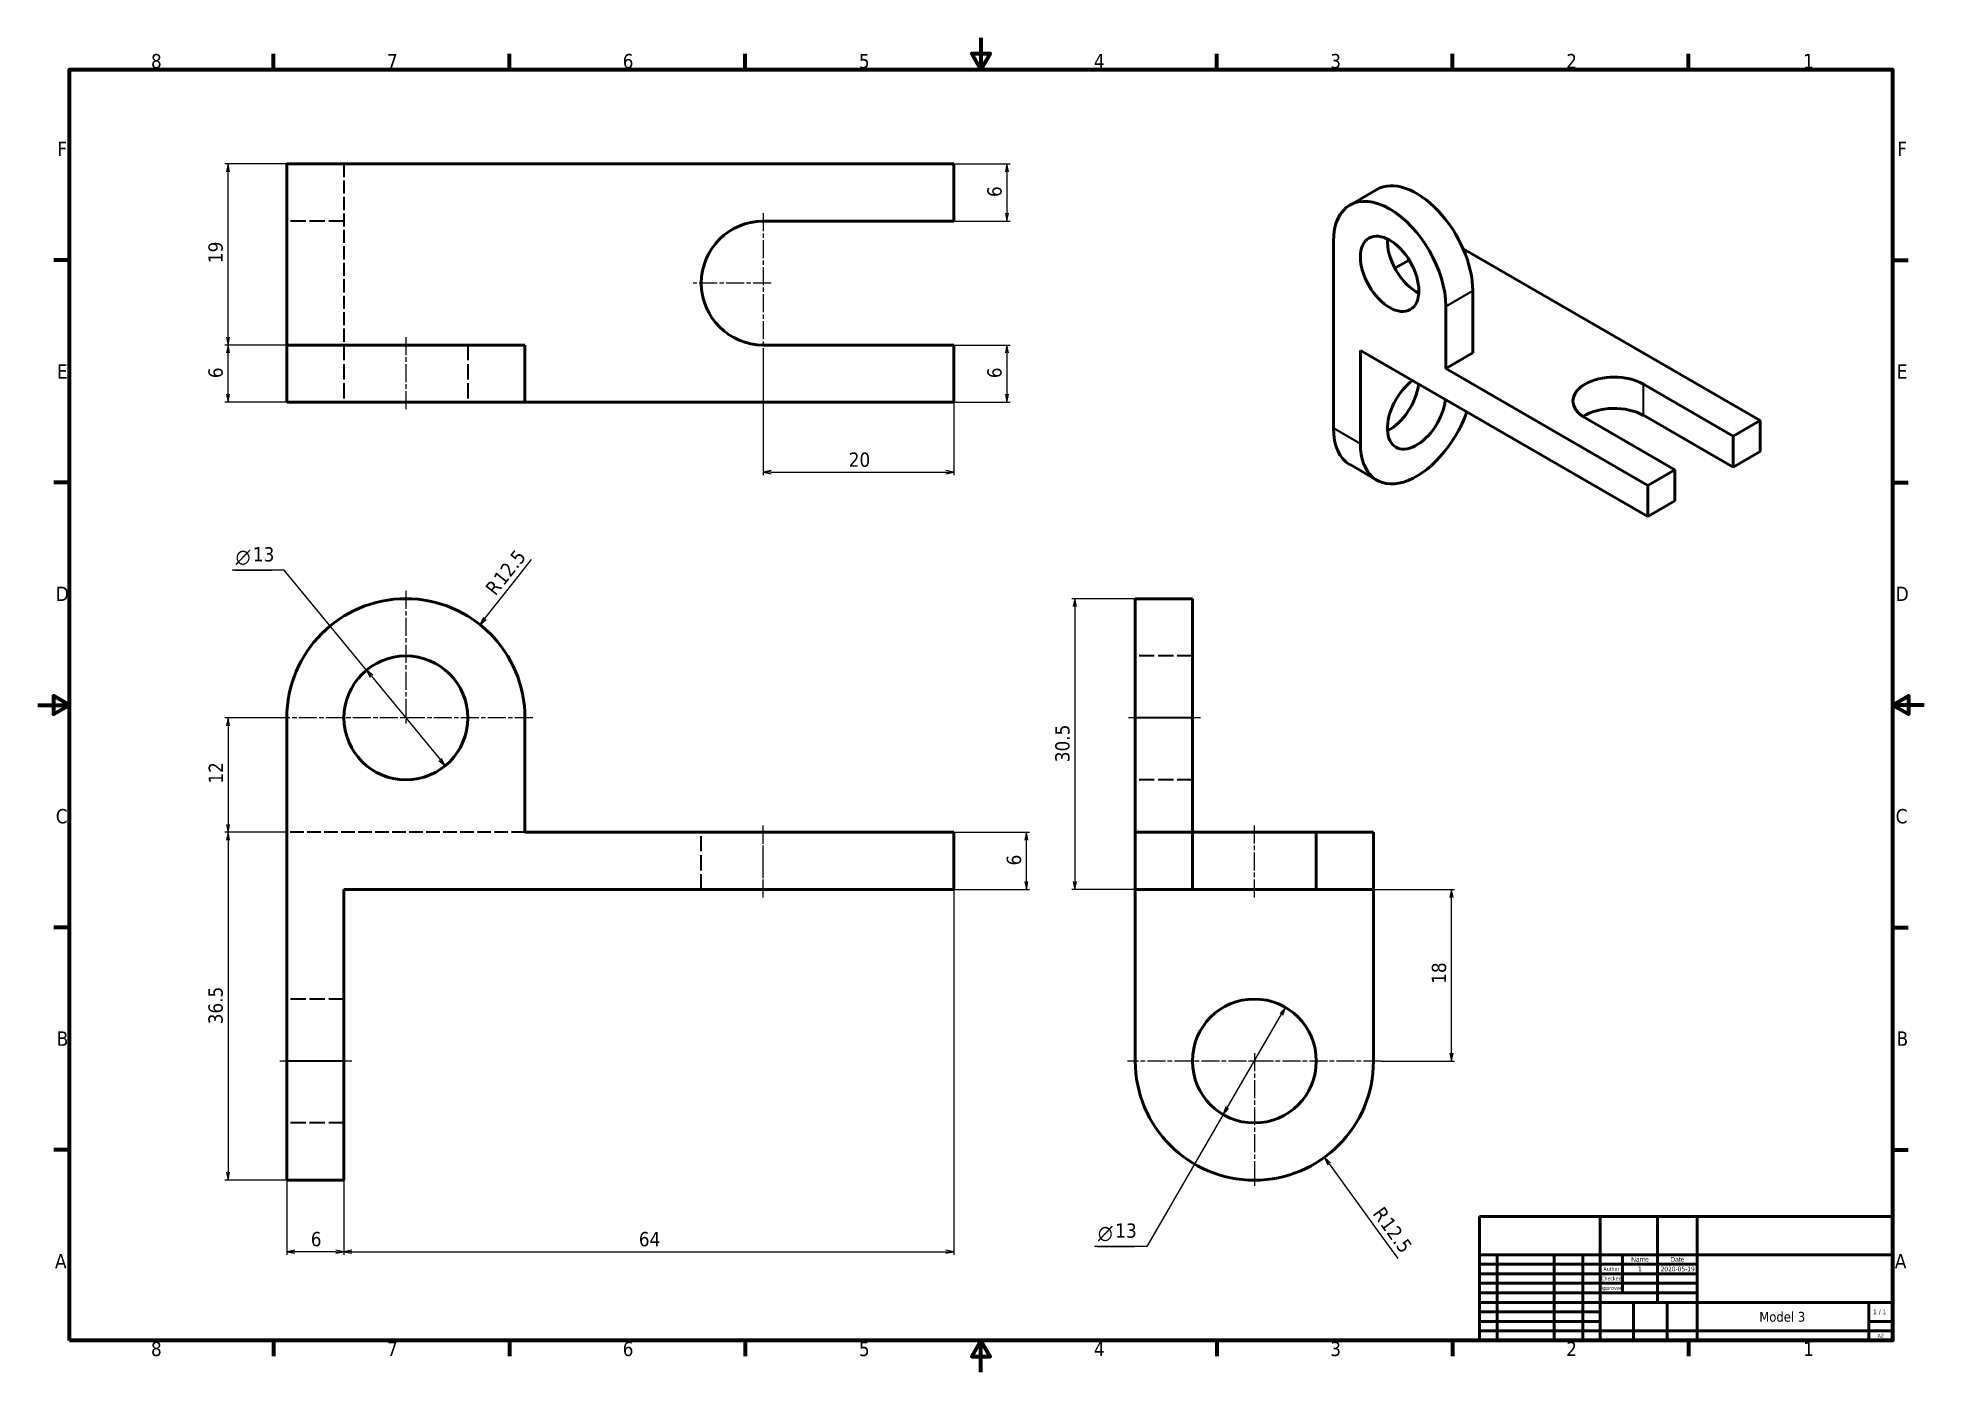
# Model space of a CAD drawing. Header units: millimetres. Extents: x 0 to 198, y 0 to 140.
import ezdxf
from ezdxf.enums import TextEntityAlignment as Align

# ---------------------------------------------------------------- set-up
doc = ezdxf.new("R2010")
doc.units = ezdxf.units.MM
doc.header["$LTSCALE"] = 0.333333
doc.linetypes.add('CHAIN', pattern=[0.3543, 0.2362, -0.0295, 0.0591, -0.0295])
doc.linetypes.add('DASHED', pattern=[0.2068, 0.1655, -0.0413])
for name, color, linetype, lineweight in [('Border (ISO)', 7, 'Continuous', 70), ('Center Mark (ISO)', 7, 'Continuous', 25), ('Centerline (ISO)', 7, 'Continuous', 25), ('Dimension (ISO)', 7, 'Continuous', 25), ('Hidden (ISO)', 7, 'DASHED', 35), ('Hidden Narrow (ISO)', 7, 'DASHED', 25), ('Title (ISO)', 7, 'Continuous', 50), ('Visible (ISO)', 7, 'Continuous', 50), ('Visible Narrow (ISO)', 7, 'Continuous', 35)]:
    doc.layers.add(name, color=color, linetype=linetype, lineweight=lineweight)
doc.styles.add('Note Text (JIS)', font='tahoma.ttf')
doc.styles.add('Text Style12', font='AIGDT___.TTF')
doc.styles.add('Text Style38', font='tahoma.ttf')
doc.styles.add('Text Style39', font='tahoma.ttf')
doc.styles.add('Text Style41', font='tahoma.ttf')

# ---------------------------------------------------------------- blocks, each defined once
blk = doc.blocks.new('Borders Default Border')
at = {"layer": 'Border (ISO)'}
for p, q in [((74.25, 410), (74.25, 414.9)), ((148.5, 410), (148.5, 414.9)), ((222.75, 410), (222.75, 414.9)), ((371.25, 410), (371.25, 414.9)), ((445.5, 410), (445.5, 414.9)), ((519.75, 410), (519.75, 414.9)), ((10, 350), (5.1, 350)), ((584, 350), (588.9, 350)), ((10, 280), (5.1, 280)), ((584, 280), (588.9, 280)), ((10, 140), (5.1, 140)), ((584, 140), (588.9, 140)), ((10, 70), (5.1, 70)), ((584, 70), (588.9, 70)), ((74.25, 10), (74.25, 5.1)), ((148.5, 10), (148.5, 5.1)), ((222.75, 10), (222.75, 5.1)), ((371.25, 10), (371.25, 5.1)), ((445.5, 10), (445.5, 5.1)), ((519.75, 10), (519.75, 5.1))]:
    blk.add_line(p, q, dxfattribs=at)
at = {"layer": 'Border (ISO)', "flags": 128}
for points in [[(297, 420), (297, 410), (294.11, 415), (299.89, 415), (297, 410)], [(10, 10), (10, 410), (584, 410), (584, 10), (10, 10)], [(0, 210), (10, 210), (5, 212.89), (5, 207.11), (10, 210)], [(594, 210), (584, 210), (589, 212.89), (589, 207.11), (584, 210)], [(297, 0), (297, 10), (294.11, 5), (299.89, 5), (297, 10)]]:
    blk.add_lwpolyline(points, dxfattribs=at)
at = {"layer": 'Border (ISO)', "char_height": 4.5, "attachment_point": 7, "style": 'Note Text (JIS)'}
for s, insert in [('8', (35.66, 410.3)), ('7', (109.98, 410.4)), ('6', (184.19, 410.31)), ('5', (258.56, 410.31)), ('4', (332.56, 410.4)), ('3', (406.97, 410.31)), ('2', (481.26, 410.4)), ('1', (555.86, 410.4)), ('F', (6.19, 382.75)), ('F', (585.49, 382.75)), ('E', (6.06, 312.75)), ('E', (585.36, 312.75)), ('D', (5.7, 242.75)), ('D', (585, 242.75)), ('C', (5.69, 172.67)), ('C', (584.99, 172.67)), ('B', (5.98, 102.75)), ('B', (585.28, 102.75)), ('A', (5.44, 32.75)), ('A', (584.74, 32.75)), ('8', (35.66, 5)), ('7', (109.98, 5.1)), ('6', (184.19, 5.01)), ('5', (258.56, 5.01)), ('4', (332.56, 5.1)), ('3', (406.97, 5.01)), ('2', (481.26, 5.1)), ('1', (555.86, 5.1))]:
    blk.add_mtext(s, dxfattribs=dict(at, insert=insert))
blk = doc.blocks.new('Title Blocks JIS')
at = {"layer": 'Title (ISO)'}
for p, q in [((230, 139), (100, 139)), ((100, 139), (100, 100)), ((138, 100), (138, 139)), ((156, 127), (156, 139)), ((168.5, 100), (168.5, 139)), ((230, 100), (230, 139)), ((100, 127), (230, 127)), ((105.5, 100), (105.5, 127)), ((123.5, 100), (123.5, 127)), ((132.5, 100), (132.5, 127)), ((145, 115), (145, 127)), ((156, 112), (156, 127)), ((100, 124), (168.5, 124)), ((100, 121), (168.5, 121)), ((168.5, 118), (100, 118)), ((100, 115), (168.5, 115)), ((138, 112), (100, 112)), ((138, 109), (100, 109)), ((168.5, 112), (138, 112)), ((148.5, 100), (148.5, 112)), ((159, 100), (159, 112)), ((168.5, 112), (230, 112)), ((222.5, 100), (222.5, 112)), ((138, 106), (100, 106)), ((230, 103), (100, 103)), ((222.5, 106), (230, 106)), ((100, 100), (230, 100))]:
    blk.add_line(p, q, dxfattribs=at)
for s, height, style, p in [('Checked', 1.2, 'Text Style41', (141.5, 119.5)), ('Author', 1.2, 'Text Style41', (141.5, 122.5)), ('Approved', 1.2, 'Text Style41', (141.5, 116.5)), ('1 / 1 ', 1.5, 'Text Style39', (226.25, 109))]:
    blk.add_text(s, height=height, dxfattribs=dict(at, style=style)).set_placement(p, align=Align.MIDDLE_CENTER)
at = {"layer": 'Title (ISO)', "char_height": 1.4986, "attachment_point": 5, "style": 'Note Text (JIS)'}
for s, insert, width in [('\\fArial|b0|i0;\\H1.4986;Name', (150.5, 125.5), 10.8457), ('\\fArial|b0|i0;\\H1.4986;Date', (162.25, 125.5), 12.2497)]:
    blk.add_mtext(s, dxfattribs=dict(at, insert=insert, width=width))
at = {"layer": 'Title (ISO)'}
for tag, height, style, p in [('COMPANY', 3.1, 'Text Style38', (199.25, 133)), ('CHECKED_BY', 1.5, 'Text Style39', (150.5, 119.5)), ('CHECKED_DATE', 1.5, 'Text Style39', (162.25, 119.5)), ('ENG_APPROVED_BY', 1.5, 'Text Style39', (150.5, 116.5)), ('ENG_APPROVAL_DATE', 1.5, 'Text Style39', (162.25, 116.5))]:
    blk.add_attdef(tag, text='', height=height, dxfattribs=dict(at, style=style)).set_placement(p, align=Align.MIDDLE_CENTER)
at = {"layer": 'Title (ISO)', "style": 'Text Style38'}
blk.add_attdef('TITLE', text='', height=3.1, dxfattribs=at).set_placement((169.5, 126), align=Align.TOP_LEFT)
at = {"layer": 'Title (ISO)'}
for tag, p, height, style in [('AUTHOR_001', (149.91, 121.75), 1.5, 'Text Style39'), ('CREATION_DATE_001', (156.98, 121.75), 1.5, 'Text Style39'), ('PART_NUMBER_001', (188.05, 105.91), 3.1, 'Text Style38'), ('Sheet_Size_001', (225.34, 100.89), 1.2, 'Text Style41')]:
    blk.add_attdef(tag, p, '', height=height, dxfattribs=dict(at, style=style))

msp = doc.modelspace()

# ---------------------------------------------------------------- linework, layer by layer
at = {"layer": 'Center Mark (ISO)', "linetype": 'CHAIN', "ltscale": 23.990969}
for p, q in [((76.14, 121.6), (76.14, 106.93)), ((76.97, 114.26), (68.8, 114.26)), ((38.64, 81.98), (38.64, 67.82)), ((51.97, 68.65), (25.3, 68.65)), ((141.02, 32.65), (114.36, 32.65)), ((127.69, 33.48), (127.69, 19.32))]:
    msp.add_line(p, q, dxfattribs=at)
at = {"layer": 'Centerline (ISO)', "linetype": 'CHAIN', "ltscale": 23.990969}
for p, q in [((38.64, 108.6), (38.64, 100.93)), ((122.02, 68.65), (114.36, 68.65)), ((76.14, 49.82), (76.14, 57.48)), ((127.69, 49.82), (127.69, 57.48)), ((32.97, 32.65), (25.3, 32.65))]:
    msp.add_line(p, q, dxfattribs=at)
at = {"layer": 'Dimension (ISO)'}
for p, q in [((26.14, 126.76), (19.64, 126.76)), ((19.97, 126.76), (19.8, 125.93)), ((19.97, 125.93), (19.97, 126.76)), ((20.14, 125.93), (19.97, 126.76)), ((96.14, 126.76), (102.06, 126.76)), ((101.72, 126.76), (101.56, 125.93)), ((101.72, 125.93), (101.72, 126.76)), ((101.89, 125.93), (101.72, 126.76)), ((19.97, 108.6), (19.97, 125.93)), ((101.72, 125.93), (101.72, 121.6)), ((101.56, 121.6), (101.72, 120.76)), ((101.72, 121.6), (101.72, 120.76)), ((101.72, 120.76), (101.89, 121.6)), ((96.14, 120.76), (102.06, 120.76)), ((26.14, 107.76), (19.64, 107.76)), ((26.14, 107.76), (19.64, 107.76)), ((19.8, 108.6), (19.97, 107.76)), ((19.97, 107.76), (19.8, 106.93)), ((19.97, 108.6), (19.97, 107.76)), ((19.97, 107.76), (20.14, 108.6)), ((19.97, 106.93), (19.97, 107.76)), ((20.14, 106.93), (19.97, 107.76)), ((19.97, 102.6), (19.97, 106.93)), ((76.14, 106.93), (76.14, 94.1)), ((96.14, 107.76), (102.06, 107.76)), ((101.72, 107.76), (101.56, 106.93)), ((101.72, 106.93), (101.72, 107.76)), ((101.89, 106.93), (101.72, 107.76)), ((101.72, 106.93), (101.72, 102.6)), ((26.14, 101.76), (19.64, 101.76)), ((19.8, 102.6), (19.97, 101.76)), ((19.97, 102.6), (19.97, 101.76)), ((19.97, 101.76), (20.14, 102.6)), ((96.14, 101.76), (96.14, 94.1)), ((96.14, 101.76), (102.06, 101.76)), ((101.56, 102.6), (101.72, 101.76)), ((101.72, 102.6), (101.72, 101.76)), ((101.72, 101.76), (101.89, 102.6)), ((76.97, 94.6), (76.14, 94.43)), ((76.97, 94.43), (76.14, 94.43)), ((76.14, 94.43), (76.97, 94.26)), ((76.97, 94.43), (95.3, 94.43)), ((96.14, 94.43), (95.3, 94.6)), ((95.3, 94.43), (96.14, 94.43)), ((95.3, 94.26), (96.14, 94.43)), ((50.03, 82.98), (51.84, 85.26)), ((25.88, 84.13), (20.41, 84.13)), ((20.68, 84.13), (24.61, 84.13)), ((34.5, 73.67), (25.88, 84.13)), ((46.94, 79.09), (50.03, 82.98)), ((115.19, 81.15), (108.52, 81.15)), ((108.86, 81.15), (108.69, 80.32)), ((108.86, 80.32), (108.86, 81.15)), ((109.02, 80.32), (108.86, 81.15)), ((108.86, 80.32), (108.86, 51.48)), ((46.8, 79.19), (46.42, 78.43)), ((46.94, 79.09), (46.42, 78.43)), ((46.42, 78.43), (47.07, 78.98)), ((35.03, 73.02), (34.5, 73.67)), ((35.16, 73.13), (34.5, 73.67)), ((34.5, 73.67), (34.9, 72.92)), ((35.03, 73.02), (42.24, 64.28)), ((25.3, 68.65), (19.64, 68.65)), ((19.97, 68.65), (19.8, 67.82)), ((19.97, 67.82), (19.97, 68.65)), ((20.14, 67.82), (19.97, 68.65)), ((19.97, 67.82), (19.97, 57.48)), ((42.11, 64.17), (42.77, 63.63)), ((42.24, 64.28), (42.77, 63.63)), ((42.77, 63.63), (42.37, 64.38)), ((19.8, 57.48), (19.97, 56.65)), ((19.97, 57.48), (19.97, 56.65)), ((19.97, 56.65), (20.14, 57.48)), ((26.14, 56.65), (19.64, 56.65)), ((26.14, 56.65), (19.64, 56.65)), ((19.97, 56.65), (19.8, 55.82)), ((19.97, 55.82), (19.97, 56.65)), ((20.14, 55.82), (19.97, 56.65)), ((19.97, 55.82), (19.97, 20.98)), ((96.14, 56.65), (104.1, 56.65)), ((103.77, 56.65), (103.6, 55.82)), ((103.77, 55.82), (103.77, 56.65)), ((103.93, 55.82), (103.77, 56.65)), ((103.77, 51.48), (103.77, 55.82)), ((103.6, 51.48), (103.77, 50.65)), ((103.77, 51.48), (103.77, 50.65)), ((103.77, 50.65), (103.93, 51.48)), ((108.69, 51.48), (108.86, 50.65)), ((108.86, 51.48), (108.86, 50.65)), ((108.86, 50.65), (109.02, 51.48)), ((96.14, 50.65), (96.14, 12.32)), ((96.14, 50.65), (104.1, 50.65)), ((115.19, 50.65), (108.52, 50.65)), ((140.19, 50.65), (148.71, 50.65)), ((148.38, 50.65), (148.21, 49.82)), ((148.38, 49.82), (148.38, 50.65)), ((148.54, 49.82), (148.38, 50.65)), ((148.38, 33.48), (148.38, 49.82)), ((130.95, 38.27), (130.39, 37.63)), ((130.54, 37.55), (130.95, 38.27)), ((130.68, 37.47), (130.95, 38.27)), ((124.84, 27.75), (130.54, 37.55)), ((141.02, 32.65), (148.71, 32.65)), ((148.21, 33.48), (148.38, 32.65)), ((148.38, 33.48), (148.38, 32.65)), ((148.38, 32.65), (148.54, 33.48)), ((124.7, 27.83), (124.43, 27.03)), ((124.84, 27.75), (124.43, 27.03)), ((124.43, 27.03), (116.39, 13.18)), ((124.43, 27.03), (124.99, 27.67)), ((135.53, 21.87), (135.04, 22.54)), ((135.67, 21.97), (135.04, 22.54)), ((135.04, 22.54), (135.4, 21.77)), ((135.53, 21.87), (141.05, 14.29)), ((26.14, 20.15), (19.64, 20.15)), ((19.8, 20.98), (19.97, 20.15)), ((19.97, 20.98), (19.97, 20.15)), ((19.97, 20.15), (20.14, 20.98)), ((26.14, 20.15), (26.14, 12.32)), ((32.14, 20.15), (32.14, 12.32)), ((32.14, 20.15), (32.14, 12.32)), ((141.05, 14.29), (142.76, 11.94)), ((26.97, 12.82), (26.14, 12.65)), ((26.97, 12.65), (26.14, 12.65)), ((26.14, 12.65), (26.97, 12.49)), ((31.3, 12.65), (26.97, 12.65)), ((32.14, 12.65), (31.3, 12.82)), ((31.3, 12.65), (32.14, 12.65)), ((31.3, 12.49), (32.14, 12.65)), ((32.97, 12.82), (32.14, 12.65)), ((32.97, 12.65), (32.14, 12.65)), ((32.14, 12.65), (32.97, 12.49)), ((32.97, 12.65), (95.3, 12.65)), ((96.14, 12.65), (95.3, 12.82)), ((95.3, 12.65), (96.14, 12.65)), ((95.3, 12.49), (96.14, 12.65)), ((116.39, 13.18), (110.92, 13.18)), ((111.19, 13.18), (115.12, 13.18))]:
    msp.add_line(p, q, dxfattribs=at)
at = {"layer": 'Hidden (ISO)', "ltscale": 25.057148}
msp.add_line((32.14, 126.76), (32.14, 107.76), dxfattribs=at)
at = {"layer": 'Hidden (ISO)', "ltscale": 29.01354}
for p, q in [((32.14, 120.76), (26.14, 120.76)), ((32.14, 107.76), (32.14, 101.76)), ((45.14, 107.76), (45.14, 101.76)), ((121.19, 75.15), (115.19, 75.15)), ((121.19, 62.15), (115.19, 62.15)), ((69.64, 50.65), (69.64, 56.65)), ((32.14, 39.15), (26.14, 39.15)), ((32.14, 26.15), (26.14, 26.15))]:
    msp.add_line(p, q, dxfattribs=at)
at = {"layer": 'Hidden (ISO)', "ltscale": 25.904945}
msp.add_line((51.14, 56.65), (26.14, 56.65), dxfattribs=at)
at = {"layer": 'Hidden Narrow (ISO)', "ltscale": 17.408123}
msp.add_line((76.14, 50.65), (76.14, 56.65), dxfattribs=at)
at = {"layer": 'Visible (ISO)'}
for p, q in [((26.14, 107.76), (26.14, 126.76)), ((26.14, 126.76), (96.14, 126.76)), ((96.14, 126.76), (96.14, 120.76)), ((140.55, 124.08), (137.73, 122.44)), ((96.14, 120.76), (76.14, 120.76)), ((136, 99.03), (136, 118.63)), ((149.6, 117.85), (180.78, 99.85)), ((142.44, 115.81), (143.94, 116.68)), ((150.61, 113.46), (150.61, 106.93)), ((147.79, 111.82), (147.79, 105.29)), ((26.14, 107.76), (26.14, 101.76)), ((51.14, 107.76), (26.14, 107.76)), ((51.14, 107.76), (51.14, 101.76)), ((76.14, 107.76), (96.14, 107.76)), ((96.14, 107.76), (96.14, 101.76)), ((169, 89.78), (138.83, 107.2)), ((138.83, 107.2), (138.83, 97.4)), ((150.61, 106.93), (147.79, 105.29)), ((169, 93.04), (147.79, 105.29)), ((177.96, 98.22), (168.53, 103.66)), ((51.14, 101.76), (26.14, 101.76)), ((96.14, 101.76), (51.14, 101.76)), ((162.4, 100.12), (171.83, 94.68)), ((177.96, 94.95), (168.53, 100.39)), ((180.78, 99.85), (177.96, 98.22)), ((180.78, 96.58), (180.78, 99.85)), ((177.96, 94.95), (177.96, 98.22)), ((140.55, 93.58), (137.73, 95.22)), ((180.78, 96.58), (177.96, 94.95)), ((171.83, 94.68), (169, 93.04)), ((171.83, 91.41), (171.83, 94.68)), ((169, 89.78), (169, 93.04)), ((171.83, 91.41), (169, 89.78)), ((115.19, 68.65), (115.19, 81.15)), ((121.19, 81.15), (115.19, 81.15)), ((121.19, 68.65), (121.19, 81.15)), ((26.14, 32.65), (26.14, 68.65)), ((51.14, 68.65), (51.14, 56.65)), ((115.19, 68.65), (115.19, 56.65)), ((121.19, 68.65), (121.19, 56.65)), ((96.14, 56.65), (51.14, 56.65)), ((96.14, 50.65), (96.14, 56.65)), ((121.19, 56.65), (115.19, 56.65)), ((115.19, 50.65), (115.19, 56.65)), ((121.19, 50.65), (121.19, 56.65)), ((134.19, 56.65), (121.19, 56.65)), ((140.19, 56.65), (134.19, 56.65)), ((134.19, 50.65), (134.19, 56.65)), ((140.19, 50.65), (140.19, 56.65)), ((96.14, 50.65), (32.14, 50.65)), ((32.14, 50.65), (32.14, 32.65)), ((121.19, 50.65), (115.19, 50.65)), ((115.19, 50.65), (115.19, 32.65)), ((134.19, 50.65), (121.19, 50.65)), ((140.19, 50.65), (134.19, 50.65)), ((140.19, 32.65), (140.19, 50.65)), ((26.14, 20.15), (26.14, 32.65)), ((32.14, 20.15), (32.14, 32.65)), ((32.14, 20.15), (26.14, 20.15))]:
    msp.add_line(p, q, dxfattribs=at)
for centre in [(38.64, 68.65), (127.69, 32.65)]:
    msp.add_circle(centre, 6.5, dxfattribs=at)
for centre, radius, start, end in [((76.14, 114.26), 6.5, 90, 270), ((38.64, 68.65), 12.5, 0, 180), ((127.69, 32.65), 12.5, 180, 0)]:
    msp.add_arc(centre, radius, start, end, dxfattribs=at)
for centre, major_axis, start_param, end_param in [((144.72, 116.86), (-4.17, 7.22), 3.926991, 6.283185), ((141.89, 115.23), (-4.17, 7.22), 3.926991, 7.068583), ((144.72, 116.86), (2.17, -3.75), 3.852754, 5.572024), ((144.72, 100.8), (-2.17, -3.75), 4.070985, 8.495386), ((141.89, 102.43), (2.17, 3.75), 3.852754, 5.353793), ((165.46, 101.89), (-4.33, 0), 3.926991, 7.068583), ((165.46, 98.62), (-4.33, 0), 3.926991, 5.572024), ((141.89, 102.43), (-4.17, -7.22), 5.497787, 6.283185), ((144.72, 100.8), (-4.17, -7.22), 5.497787, 8.17036)]:
    msp.add_ellipse(centre, major_axis=major_axis, ratio=0.57735, start_param=start_param, end_param=end_param, dxfattribs=at)
msp.add_ellipse((141.89, 115.23), major_axis=(2.17, -3.75), ratio=0.57735, dxfattribs=at)
at = {"layer": 'Visible Narrow (ISO)'}
for p, q in [((150.61, 113.46), (147.79, 111.82)), ((168.53, 100.39), (168.53, 103.66)), ((138.83, 97.4), (136, 99.03)), ((121.19, 68.65), (115.19, 68.65)), ((32.14, 32.65), (26.14, 32.65))]:
    msp.add_line(p, q, dxfattribs=at)

# ---------------------------------------------------------------- block references
at = {"xscale": 0.3333333333333333, "yscale": 0.3333333333333333, "zscale": 0.3333333333333333}
msp.add_blockref('Borders Default Border', (0, 0), dxfattribs=at)
msp.add_blockref('Title Blocks JIS', (118, -30), dxfattribs=at).add_auto_attribs({'PART_NUMBER_001': 'Model 3', 'CREATION_DATE_001': '2020-05-19', 'AUTHOR_001': '1', 'Sheet_Size_001': 'A2'})

# ---------------------------------------------------------------- texts
at = {"layer": 'Dimension (ISO)', "char_height": 1.5, "attachment_point": 7, "style": 'Note Text (JIS)'}
for s, insert, rotation in [('6', (101.19, 123.29), 90), ('19', (19.44, 116.36), 90), ('6', (19.44, 104.29), 90), ('6', (101.19, 104.29), 90), ('12.5', (48.91, 82.42), 51.5041), ('R', (48.04, 81.38), 51.5041), ('30.5', (108.32, 64), 90), ('12', (19.44, 61.75), 90), ('6', (103.23, 53.17), 90), ('18', (147.84, 40.75), 90), ('36.5', (19.44, 36.5), 90), ('R', (140.04, 16.64), 306.0361), ('12.5', (140.81, 15.53), 306.0361)]:
    msp.add_mtext(s, dxfattribs=dict(at, insert=insert, rotation=rotation))
at = {"layer": 'Dimension (ISO)', "char_height": 1.5, "attachment_point": 7}
for s, insert, style in [('20', (85.12, 94.96), 'Note Text (JIS)'), ('\\fAIGDT|b0|i0|p0;n', (20.77, 84.68), 'Text Style12'), ('13', (22.58, 85.03), 'Note Text (JIS)'), ('6', (28.66, 13.19), 'Note Text (JIS)'), ('64', (63.09, 13.19), 'Note Text (JIS)'), ('\\fAIGDT|b0|i0|p0;n', (111.27, 13.73), 'Text Style12'), ('13', (113.09, 14.08), 'Note Text (JIS)')]:
    msp.add_mtext(s, dxfattribs=dict(at, insert=insert, style=style))

doc.saveas('drawing.dxf')
